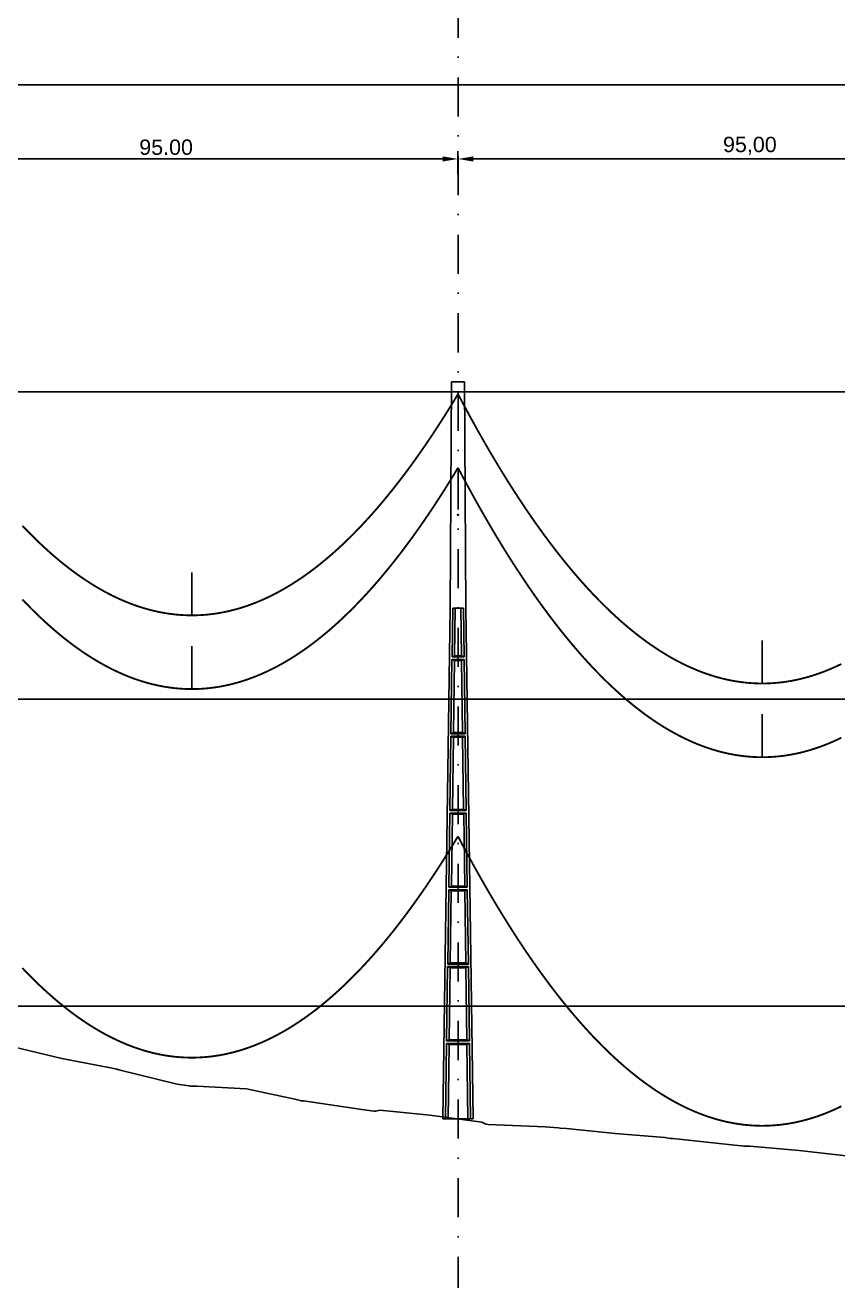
# Model space of a CAD drawing. Header units: metres. Extents: x -121 to 9872, y 3505 to 10721.
# Drawn here: x 9192.3 to 9324.6, y 8755.3 to 8959.7 of the extents above; entities that cross this region are included whole.
import ezdxf

# ---------------------------------------------------------------- set-up
doc = ezdxf.new("R2010")
doc.units = ezdxf.units.M
doc.header["$PDMODE"] = 2
doc.linetypes.add('DASHDOT', pattern=[25.4, 12.7, -6.35, 0, -6.35])
for name, color, linetype in [('CON-EOL- CA MAGNOLIA', 210, 'Continuous'), ('CON-EOL- PROJEÇÃO', 22, 'Continuous'), ('cotas', 7, 'Continuous'), ('Grade', 9, 'Continuous'), ('Ind.Rot', 8, 'DASHDOT'), ('Modelo_CotaTerreno_Perfil', 7, 'Continuous'), ('POSTE DT', 7, 'Continuous')]:
    doc.layers.add(name, color=color, linetype=linetype)
doc.styles.get("Standard").update_dxf_attribs({"font": 'arial.ttf'})
doc.dimstyles.new('ISO-25', dxfattribs={"dimtxt": 2.5, "dimasz": 2.5, "dimexe": 1.25, "dimexo": 0.625, "dimtad": 1, "dimzin": 1, "dimtxsty": 'Standard', "dimcen": 2.5, "dimaunit": 1, "dimadec": 3, "dimazin": 3, "dimtfac": 1, "dimtmove": 0, "dimatfit": 3, "dimfxlon": 1, "dimarcsym": 0})

# ---------------------------------------------------------------- blocks, each defined once
blk = doc.blocks.new('*U1')
at = {"layer": 'POSTE DT', "extrusion": (0, 1, 0)}
for p, q in [((-3.31, 378.23), (-4.05, 262)), ((-3.31, 378.23), (3.31, 378.23)), ((3.31, 378.23), (4.06, 262)), ((-4.05, 262), (-7.72, 0)), ((-4.05, 262), (-4.05, 262)), ((-2.73, 262), (-3.08, 237.05)), ((-2.73, 262), (2.75, 262)), ((-1.42, 262), (-1.77, 237.57)), ((1.43, 262), (1.77, 237.57)), ((2.75, 262), (3.1, 237.05)), ((4.06, 262), (7.72, 0)), ((-3.1, 235.74), (-3.63, 197.65)), ((3.11, 235.73), (-3.1, 235.74)), ((3.1, 237.05), (-3.08, 237.05)), ((-1.8, 235.21), (-2.32, 198.19)), ((1.8, 235.21), (2.32, 198.19)), ((3.11, 235.73), (3.65, 197.65)), ((-3.65, 196.34), (-4.19, 158.25)), ((-2.35, 195.8), (-2.87, 158.8)), ((2.35, 195.8), (2.87, 158.8)), ((3.66, 196.34), (4.2, 158.25)), ((-4.21, 156.94), (-4.74, 118.85)), ((-2.9, 156.39), (-3.42, 119.41)), ((2.91, 156.39), (3.42, 119.41)), ((4.21, 156.94), (4.75, 118.85)), ((-4.76, 117.54), (-5.29, 79.45)), ((4.77, 117.54), (-4.76, 117.54)), ((4.75, 118.85), (-4.74, 118.85)), ((-3.46, 116.98), (-3.97, 80.02)), ((3.46, 116.98), (3.98, 80.02)), ((4.77, 117.54), (5.3, 79.45)), ((-5.31, 78.14), (-5.85, 40.06)), ((5.32, 78.14), (-5.31, 78.14)), ((5.3, 79.45), (-5.29, 79.45)), ((-4.01, 77.57), (-4.53, 40.63)), ((4.01, 77.57), (4.53, 40.63)), ((5.32, 78.14), (5.85, 40.06)), ((-5.86, 38.74), (-6.41, 0)), ((5.87, 38.74), (-5.86, 38.74)), ((5.85, 40.06), (-5.85, 40.06)), ((5.87, 38.74), (6.41, 0)), ((-4.56, 38.17), (-5.1, 0)), ((4.56, 38.17), (5.1, 0)), ((-6.41, 0), (-7.72, 0)), ((-5.1, 0), (-6.41, 0)), ((5.1, 0), (-5.1, 0)), ((6.41, 0), (5.1, 0)), ((7.72, 0), (6.41, 0))]:
    blk.add_line(p, q, dxfattribs=at)
at = {"layer": 'POSTE DT', "ltscale": 3}
for points in [[(-3.65, 196.34), (3.66, 196.34)], [(-3.63, 197.65), (3.65, 197.65)], [(-4.21, 156.94), (4.21, 156.94)], [(4.2, 158.25), (-4.19, 158.25)]]:
    blk.add_lwpolyline(points, dxfattribs=at)
at = {"layer": 'POSTE DT'}
for points, knots in [([(0.25, 309.94), (0.25, 309.93), (0.25, 309.93), (0.25, 309.92), (0.25, 309.91), (0.25, 309.9), (0.25, 309.89), (0.24, 309.85), (0.22, 309.82), (0.19, 309.77), (0.16, 309.74), (0.11, 309.71), (0.08, 309.7), (0.01, 309.68), (-0.02, 309.68), (-0.08, 309.7), (-0.11, 309.71), (-0.16, 309.74), (-0.18, 309.76), (-0.21, 309.8), (-0.22, 309.82), (-0.24, 309.85), (-0.24, 309.87), (-0.25, 309.89), (-0.25, 309.9), (-0.25, 309.92), (-0.25, 309.92), (-0.25, 309.93), (-0.25, 309.94), (-0.25, 309.95), (-0.25, 309.95), (-0.25, 309.96), (-0.25, 309.97), (-0.24, 310), (-0.23, 310.02), (-0.21, 310.07), (-0.2, 310.09), (-0.15, 310.14), (-0.13, 310.15), (-0.07, 310.18), (-0.03, 310.19), (0.03, 310.19), (0.06, 310.18), (0.12, 310.16), (0.14, 310.14), (0.18, 310.11), (0.2, 310.09), (0.21, 310.06), (0.22, 310.05), (0.23, 310.04), (0.24, 310.01), (0.24, 309.99), (0.25, 309.97), (0.25, 309.96), (0.25, 309.95), (0.25, 309.94), (0.25, 309.94), (0.25, 309.94), (0.25, 309.94)], [-54.728303, -54.728303, -54.728303, -54.728303, -54.309038, -54.309038, -53.647169, -53.647169, -52.532885, -52.532885, -48.86224, -48.86224, -45.282765, -45.282765, -41.52867, -41.52867, -37.867486, -37.867486, -34.454589, -34.454589, -31.301423, -31.301423, -28.48103, -28.48103, -26.961755, -26.961755, -25.7544, -25.7544, -25.136228, -25.136228, -24.64409, -24.64409, -24.094201, -24.094201, -23.191199, -23.191199, -20.494482, -20.494482, -17.342863, -17.342863, -13.645538, -13.645538, -9.835989, -9.835989, -6.296781, -6.296781, -3.005029, -3.005029, 0, 0, 0, 1.527594, 1.527594, 3.697216, 3.697216, 4.489727, 4.489727, 5.01438, 5.01438, 5.095313, 5.095313, 5.095313, 5.095313]), ([(-3.1, 235.74), (-2.88, 235.65), (-2.67, 235.56), (-2.23, 235.39), (-2.02, 235.3), (-1.8, 235.21)], [0.055576, 0.055576, 0.055576, 0.055576, 56.767409, 56.767409, 113.50757, 113.50757, 113.50757, 113.50757]), ([(-1.77, 237.57), (-1.99, 237.49), (-2.21, 237.4), (-2.64, 237.22), (-2.86, 237.14), (-3.08, 237.05)], [0, 0, 0, 0, 56.660495, 56.660495, 113.412826, 113.412826, 113.412826, 113.412826]), ([(-1.8, 235.21), (-1.2, 235.21), (-0.6, 235.21), (0.6, 235.21), (1.2, 235.21), (1.8, 235.21)], [0, 0, 0, 0, 68.567797, 68.567797, 137.136247, 137.136247, 137.136247, 137.136247]), ([(1.77, 237.57), (1.18, 237.57), (0.59, 237.57), (-0.59, 237.57), (-1.18, 237.57), (-1.77, 237.57)], [0, 0, 0, 0, 67.306894, 67.306894, 134.614447, 134.614447, 134.614447, 134.614447]), ([(3.1, 237.05), (2.87, 237.14), (2.65, 237.23), (2.21, 237.4), (1.99, 237.49), (1.77, 237.57)], [0, 0, 0, 0, 56.738948, 56.738948, 113.38731, 113.38731, 113.38731, 113.38731]), ([(1.8, 235.21), (2.02, 235.3), (2.24, 235.38), (2.68, 235.56), (2.89, 235.65), (3.11, 235.73)], [0, 0, 0, 0, 56.845349, 56.845349, 113.599799, 113.599799, 113.599799, 113.599799]), ([(-3.65, 196.34), (-3.43, 196.25), (-3.22, 196.16), (-2.78, 195.98), (-2.57, 195.89), (-2.35, 195.8)], [0.054307, 0.054307, 0.054307, 0.054307, 63.527131, 63.527131, 127.063246, 127.063246, 127.063246, 127.063246]), ([(-2.32, 198.19), (-2.54, 198.1), (-2.76, 198.01), (-3.2, 197.83), (-3.41, 197.74), (-3.63, 197.65)], [0, 0, 0, 0, 63.412073, 63.412073, 126.777421, 126.777421, 126.777421, 126.777421]), ([(-2.35, 195.8), (-1.57, 195.8), (-0.78, 195.8), (0.79, 195.8), (1.57, 195.8), (2.35, 195.8)], [0, 0, 0, 0, 89.585713, 89.585713, 179.17191, 179.17191, 179.17191, 179.17191]), ([(2.32, 198.19), (1.55, 198.19), (0.77, 198.19), (-0.77, 198.19), (-1.55, 198.19), (-2.32, 198.19)], [0, 0, 0, 0, 88.31008, 88.31008, 176.620652, 176.620652, 176.620652, 176.620652]), ([(3.65, 197.65), (3.43, 197.74), (3.2, 197.83), (2.76, 198.01), (2.54, 198.1), (2.32, 198.19)], [0, 0, 0, 0, 63.488119, 63.488119, 126.880939, 126.880939, 126.880939, 126.880939]), ([(2.35, 195.8), (2.57, 195.89), (2.79, 195.98), (3.23, 196.16), (3.45, 196.25), (3.66, 196.34)], [0, 0, 0, 0, 63.60246, 63.60246, 127.109696, 127.109696, 127.109696, 127.109696]), ([(-4.21, 156.94), (-3.99, 156.85), (-3.77, 156.75), (-3.34, 156.57), (-3.12, 156.48), (-2.9, 156.39)], [0.053423, 0.053423, 0.053423, 0.053423, 70.429742, 70.429742, 140.90167, 140.90167, 140.90167, 140.90167]), ([(-2.87, 158.8), (-3.09, 158.71), (-3.31, 158.62), (-3.75, 158.43), (-3.97, 158.34), (-4.19, 158.25)], [0, 0, 0, 0, 70.301707, 70.301707, 140.590947, 140.590947, 140.590947, 140.590947]), ([(-2.9, 156.39), (-1.94, 156.39), (-0.97, 156.39), (0.97, 156.39), (1.94, 156.39), (2.91, 156.39)], [0, 0, 0, 0, 110.60219, 110.60219, 221.20473, 221.20473, 221.20473, 221.20473]), ([(2.87, 158.8), (1.92, 158.8), (0.96, 158.8), (-0.96, 158.8), (-1.91, 158.8), (-2.87, 158.8)], [0, 0, 0, 0, 109.314454, 109.314454, 218.629264, 218.629264, 218.629264, 218.629264]), ([(4.2, 158.25), (3.98, 158.34), (3.76, 158.44), (3.31, 158.62), (3.09, 158.71), (2.87, 158.8)], [0, 0, 0, 0, 70.379198, 70.379198, 140.659718, 140.659718, 140.659718, 140.659718]), ([(2.91, 156.39), (3.12, 156.48), (3.34, 156.57), (3.78, 156.75), (4, 156.85), (4.21, 156.94)], [0, 0, 0, 0, 70.506649, 70.506649, 140.914701, 140.914701, 140.914701, 140.914701]), ([(-4.76, 117.54), (-4.54, 117.45), (-4.32, 117.35), (-3.89, 117.17), (-3.67, 117.07), (-3.46, 116.98)], [0.052784, 0.052784, 0.052784, 0.052784, 77.438432, 77.438432, 154.950301, 154.950301, 154.950301, 154.950301]), ([(-3.42, 119.41), (-3.64, 119.32), (-3.86, 119.23), (-4.3, 119.04), (-4.52, 118.95), (-4.74, 118.85)], [0, 0, 0, 0, 77.299547, 77.299547, 154.618634, 154.618634, 154.618634, 154.618634]), ([(-3.46, 116.98), (-2.3, 116.98), (-1.15, 116.98), (1.15, 116.98), (2.31, 116.98), (3.46, 116.98)], [0, 0, 0, 0, 131.617604, 131.617604, 263.235447, 263.235447, 263.235447, 263.235447]), ([(3.42, 119.41), (2.28, 119.41), (1.14, 119.41), (-1.14, 119.41), (-2.28, 119.41), (-3.42, 119.41)], [0, 0, 0, 0, 130.319901, 130.319901, 260.640046, 260.640046, 260.640046, 260.640046]), ([(4.75, 118.85), (4.53, 118.95), (4.31, 119.04), (3.87, 119.23), (3.64, 119.32), (3.42, 119.41)], [0, 0, 0, 0, 77.381597, 77.381597, 154.66183, 154.66183, 154.66183, 154.66183]), ([(3.46, 116.98), (3.68, 117.07), (3.89, 117.17), (4.33, 117.35), (4.55, 117.45), (4.77, 117.54)], [0, 0, 0, 0, 77.520013, 77.520013, 154.938747, 154.938747, 154.938747, 154.938747]), ([(-5.31, 78.14), (-5.09, 78.05), (-4.88, 77.95), (-4.44, 77.76), (-4.23, 77.67), (-4.01, 77.57)], [0.052308, 0.052308, 0.052308, 0.052308, 84.527725, 84.527725, 169.158824, 169.158824, 169.158824, 169.158824]), ([(-3.97, 80.02), (-4.19, 79.93), (-4.41, 79.83), (-4.85, 79.64), (-5.07, 79.55), (-5.29, 79.45)], [0, 0, 0, 0, 84.379671, 84.379671, 168.809376, 168.809376, 168.809376, 168.809376]), ([(-4.01, 77.57), (-2.67, 77.57), (-1.34, 77.57), (1.34, 77.57), (2.67, 77.57), (4.01, 77.57)], [0, 0, 0, 0, 152.632212, 152.632212, 305.264569, 305.264569, 305.264569, 305.264569]), ([(3.98, 80.02), (2.65, 80.02), (1.33, 80.02), (-1.32, 80.02), (-2.65, 80.02), (-3.97, 80.02)], [0, 0, 0, 0, 151.326157, 151.326157, 302.652465, 302.652465, 302.652465, 302.652465]), ([(5.3, 79.45), (5.08, 79.55), (4.86, 79.64), (4.42, 79.83), (4.2, 79.93), (3.98, 80.02)], [0, 0, 0, 0, 84.46863, 84.46863, 168.833721, 168.833721, 168.833721, 168.833721]), ([(4.01, 77.57), (4.23, 77.67), (4.45, 77.76), (4.88, 77.95), (5.1, 78.05), (5.32, 78.14)], [0, 0, 0, 0, 84.616316, 84.616316, 169.129178, 169.129178, 169.129178, 169.129178]), ([(-5.86, 38.74), (-5.65, 38.65), (-5.43, 38.55), (-5, 38.36), (-4.78, 38.26), (-4.56, 38.17)], [0.026524, 0.026524, 0.026524, 0.026524, 91.679563, 91.679563, 183.466041, 183.466041, 183.466041, 183.466041]), ([(-4.53, 40.63), (-4.75, 40.53), (-4.97, 40.44), (-5.41, 40.25), (-5.63, 40.15), (-5.85, 40.06)], [0, 0, 0, 0, 91.523648, 91.523648, 183.126775, 183.126775, 183.126775, 183.126775]), ([(4.53, 40.63), (3.02, 40.63), (1.51, 40.63), (-1.51, 40.63), (-3.02, 40.63), (-4.53, 40.63)], [0, 0, 0, 0, 172.33304, 172.33304, 344.666151, 344.666151, 344.666151, 344.666151]), ([(5.85, 40.06), (5.63, 40.15), (5.41, 40.25), (4.97, 40.44), (4.75, 40.53), (4.53, 40.63)], [0, 0, 0, 0, 91.621326, 91.621326, 183.137324, 183.137324, 183.137324, 183.137324]), ([(4.56, 38.17), (4.78, 38.26), (5, 38.36), (5.43, 38.55), (5.65, 38.65), (5.87, 38.74)], [0, 0, 0, 0, 91.776928, 91.776928, 183.448614, 183.448614, 183.448614, 183.448614]), ([(-4.56, 38.17), (-3.04, 38.17), (-1.52, 38.17), (1.52, 38.17), (3.04, 38.17), (4.56, 38.17)], [0, 0, 0, 0, 173.646192, 173.646192, 347.292451, 347.292451, 347.292451, 347.292451])]:
    blk.add_open_spline(points, degree=3, knots=knots, dxfattribs=at)
blk = doc.blocks.new('*D157')
at = {"layer": 'cotas', "color": 0, "lineweight": -2, "transparency": 16777216}
for p, q in [((9167.77, 8936.93), (9167.77, 8939.18)), ((9170.27, 8937.93), (9260.27, 8937.93)), ((9262.77, 8936.93), (9262.77, 8939.18))]:
    blk.add_line(p, q, dxfattribs=at)
at = {"layer": 'cotas', "color": 0, "transparency": 16777216}
for points in [[(9170.27, 8938.35), (9170.27, 8937.51), (9167.77, 8937.93)], [(9260.27, 8938.35), (9260.27, 8937.51), (9262.77, 8937.93)]]:
    blk.add_solid(points, dxfattribs=at)
at = {"layer": 'Defpoints', "color": 0, "transparency": 16777216}
for p in [(9262.77, 8937.93), (9167.77, 8917), (9262.77, 8901.66)]:
    blk.add_point(p, dxfattribs=at)
at = {"layer": 'cotas', "color": 0, "transparency": 16777216, "insert": (9215.27, 8939.83), "char_height": 2.5, "attachment_point": 5}
blk.add_mtext('95.00', dxfattribs=at)
blk = doc.blocks.new('*D158')
at = {"layer": 'cotas', "color": 0, "lineweight": -2, "transparency": 16777216}
for p, q in [((9262.77, 8935.43), (9262.77, 8939.18)), ((9265.27, 8937.93), (9355.27, 8937.93)), ((9357.77, 8935.43), (9357.77, 8939.18))]:
    blk.add_line(p, q, dxfattribs=at)
at = {"layer": 'cotas', "color": 0, "transparency": 16777216}
for points in [[(9265.27, 8938.35), (9265.27, 8937.51), (9262.77, 8937.93)], [(9355.27, 8938.35), (9355.27, 8937.51), (9357.77, 8937.93)]]:
    blk.add_solid(points, dxfattribs=at)
at = {"layer": 'Defpoints', "color": 0, "transparency": 16777216}
for p in [(9357.77, 8937.93), (9262.77, 8901.66), (9357.77, 8894.29)]:
    blk.add_point(p, dxfattribs=at)
at = {"layer": 'cotas', "color": 0, "transparency": 16777216, "insert": (9310.27, 8940.06), "char_height": 2.5, "attachment_point": 5}
blk.add_mtext('95,00', dxfattribs=at)

msp = doc.modelspace()

# ---------------------------------------------------------------- linework, layer by layer
at = {"layer": 'CON-EOL- CA MAGNOLIA'}
for p, q in [((9219.465, 8863.636), (9219.465, 8870.636)), ((9219.465, 8851.636), (9219.465, 8858.636)), ((9219.465, 8851.636), (9219.465, 8858.636)), ((9312.288, 8852.544), (9312.288, 8859.544)), ((9312.288, 8840.544), (9312.288, 8847.544)), ((9312.288, 8840.544), (9312.288, 8847.544))]:
    msp.add_line(p, q, dxfattribs=at)
at = {"layer": 'CON-EOL- CA MAGNOLIA', "const_width": 0.3}
for points in [[(9191.879, 8878.231), (9192.352, 8877.734), (9192.825, 8877.247), (9193.297, 8876.768), (9193.77, 8876.297), (9194.243, 8875.835), (9194.715, 8875.382), (9195.188, 8874.937), (9195.661, 8874.501), (9196.133, 8874.074), (9196.606, 8873.655), (9197.078, 8873.245), (9197.551, 8872.843), (9198.024, 8872.45), (9198.496, 8872.065), (9198.969, 8871.69), (9199.442, 8871.322), (9199.914, 8870.963), (9200.387, 8870.613), (9200.86, 8870.272), (9201.332, 8869.939), (9201.805, 8869.614), (9202.277, 8869.299), (9202.75, 8868.991), (9203.223, 8868.692), (9203.695, 8868.402), (9204.168, 8868.121), (9204.641, 8867.848), (9205.113, 8867.584), (9205.586, 8867.328), (9206.059, 8867.081), (9206.531, 8866.842), (9207.004, 8866.612), (9207.476, 8866.39), (9207.949, 8866.177), (9208.422, 8865.973), (9208.894, 8865.777), (9209.367, 8865.59), (9209.84, 8865.411), (9210.312, 8865.241), (9210.785, 8865.08), (9211.258, 8864.927), (9211.73, 8864.782), (9212.203, 8864.647), (9212.675, 8864.519), (9213.148, 8864.4), (9213.621, 8864.29), (9214.093, 8864.189), (9214.566, 8864.096), (9215.039, 8864.011), (9215.511, 8863.935), (9215.984, 8863.868), (9216.457, 8863.809), (9216.929, 8863.759), (9217.402, 8863.717), (9217.875, 8863.684), (9218.347, 8863.66), (9218.82, 8863.644), (9219.292, 8863.636), (9219.765, 8863.638), (9220.238, 8863.647), (9220.71, 8863.665), (9221.183, 8863.692), (9221.656, 8863.728), (9222.128, 8863.772), (9222.601, 8863.824), (9223.074, 8863.885), (9223.546, 8863.955), (9224.019, 8864.033), (9224.491, 8864.12), (9224.964, 8864.215), (9225.437, 8864.319), (9225.909, 8864.432), (9226.382, 8864.553), (9226.855, 8864.682), (9227.327, 8864.82), (9227.8, 8864.967), (9228.273, 8865.122), (9228.745, 8865.286), (9229.218, 8865.459), (9229.69, 8865.639), (9230.163, 8865.829), (9230.636, 8866.027), (9231.108, 8866.234), (9231.581, 8866.449), (9232.054, 8866.673), (9232.526, 8866.905), (9232.999, 8867.146), (9233.472, 8867.396), (9233.944, 8867.654), (9234.417, 8867.921), (9234.889, 8868.196), (9235.362, 8868.48), (9235.835, 8868.772), (9236.307, 8869.073), (9236.78, 8869.382), (9237.253, 8869.701), (9237.725, 8870.027), (9238.198, 8870.363), (9238.671, 8870.707), (9239.143, 8871.059), (9239.616, 8871.42), (9240.088, 8871.79), (9240.561, 8872.168), (9241.034, 8872.555), (9241.506, 8872.95), (9241.979, 8873.354), (9242.452, 8873.767), (9242.924, 8874.188), (9243.397, 8874.618), (9243.87, 8875.056), (9244.342, 8875.503), (9244.815, 8875.959), (9245.287, 8876.423), (9245.76, 8876.896), (9246.233, 8877.377), (9246.705, 8877.867), (9247.178, 8878.365), (9247.651, 8878.873), (9248.123, 8879.388), (9248.596, 8879.913), (9249.069, 8880.446), (9249.541, 8880.988), (9250.014, 8881.538), (9250.486, 8882.097), (9250.959, 8882.664), (9251.432, 8883.24), (9251.904, 8883.825), (9252.377, 8884.419), (9252.85, 8885.021), (9253.322, 8885.631), (9253.795, 8886.251), (9254.268, 8886.878), (9254.74, 8887.515), (9255.213, 8888.16), (9255.685, 8888.814), (9256.158, 8889.477), (9256.631, 8890.148), (9257.103, 8890.827), (9257.576, 8891.516), (9258.049, 8892.213), (9258.521, 8892.919), (9258.994, 8893.633), (9259.467, 8894.356), (9259.939, 8895.088), (9260.412, 8895.828), (9260.884, 8896.577), (9261.357, 8897.335), (9261.83, 8898.101), (9262.302, 8898.876), (9262.775, 8899.66)], [(9262.775, 8899.66), (9263.248, 8898.762), (9263.72, 8897.873), (9264.193, 8896.993), (9264.666, 8896.121), (9265.138, 8895.258), (9265.611, 8894.404), (9266.083, 8893.558), (9266.556, 8892.721), (9267.029, 8891.893), (9267.501, 8891.073), (9267.974, 8890.262), (9268.447, 8889.46), (9268.919, 8888.667), (9269.392, 8887.882), (9269.865, 8887.106), (9270.337, 8886.338), (9270.81, 8885.579), (9271.282, 8884.829), (9271.755, 8884.088), (9272.228, 8883.355), (9272.7, 8882.631), (9273.173, 8881.916), (9273.646, 8881.209), (9274.118, 8880.511), (9274.591, 8879.821), (9275.064, 8879.14), (9275.536, 8878.468), (9276.009, 8877.805), (9276.481, 8877.15), (9276.954, 8876.503), (9277.427, 8875.866), (9277.899, 8875.237), (9278.372, 8874.616), (9278.845, 8874.005), (9279.317, 8873.401), (9279.79, 8872.807), (9280.263, 8872.221), (9280.735, 8871.644), (9281.208, 8871.075), (9281.68, 8870.515), (9282.153, 8869.964), (9282.626, 8869.421), (9283.098, 8868.887), (9283.571, 8868.362), (9284.044, 8867.845), (9284.516, 8867.337), (9284.989, 8866.837), (9285.462, 8866.346), (9285.934, 8865.863), (9286.407, 8865.389), (9286.879, 8864.924), (9287.352, 8864.468), (9287.825, 8864.02), (9288.297, 8863.58), (9288.77, 8863.149), (9289.243, 8862.727), (9289.715, 8862.313), (9290.188, 8861.908), (9290.661, 8861.512), (9291.133, 8861.124), (9291.606, 8860.745), (9292.078, 8860.374), (9292.551, 8860.012), (9293.024, 8859.658), (9293.496, 8859.313), (9293.969, 8858.977), (9294.442, 8858.649), (9294.914, 8858.33), (9295.387, 8858.019), (9295.86, 8857.717), (9296.332, 8857.424), (9296.805, 8857.139), (9297.277, 8856.863), (9297.75, 8856.595), (9298.223, 8856.336), (9298.695, 8856.085), (9299.168, 8855.843), (9299.641, 8855.61), (9300.113, 8855.385), (9300.586, 8855.168), (9301.059, 8854.961), (9301.531, 8854.761), (9302.004, 8854.571), (9302.476, 8854.389), (9302.949, 8854.215), (9303.422, 8854.05), (9303.894, 8853.894), (9304.367, 8853.746), (9304.84, 8853.607), (9305.312, 8853.476), (9305.785, 8853.354), (9306.258, 8853.241), (9306.73, 8853.136), (9307.203, 8853.04), (9307.675, 8852.952), (9308.148, 8852.872), (9308.621, 8852.802), (9309.093, 8852.739), (9309.566, 8852.686), (9310.039, 8852.641), (9310.511, 8852.604), (9310.984, 8852.576), (9311.457, 8852.557), (9311.929, 8852.546), (9312.402, 8852.544), (9312.875, 8852.55), (9313.347, 8852.565), (9313.82, 8852.589), (9314.292, 8852.621), (9314.765, 8852.662), (9315.238, 8852.711), (9315.71, 8852.768), (9316.183, 8852.835), (9316.656, 8852.909), (9317.128, 8852.993), (9317.601, 8853.085), (9318.074, 8853.185), (9318.546, 8853.294), (9319.019, 8853.412), (9319.491, 8853.538), (9319.964, 8853.673), (9320.437, 8853.816), (9320.909, 8853.968), (9321.382, 8854.129), (9321.855, 8854.298), (9322.327, 8854.475), (9322.8, 8854.661), (9323.273, 8854.856), (9323.745, 8855.06), (9324.218, 8855.271), (9324.69, 8855.492), (9325.163, 8855.721)], [(9191.879, 8866.231), (9192.352, 8865.734), (9192.825, 8865.247), (9193.297, 8864.768), (9193.77, 8864.297), (9194.243, 8863.835), (9194.715, 8863.382), (9195.188, 8862.937), (9195.661, 8862.501), (9196.133, 8862.074), (9196.606, 8861.655), (9197.078, 8861.245), (9197.551, 8860.843), (9198.024, 8860.45), (9198.496, 8860.065), (9198.969, 8859.689), (9199.442, 8859.322), (9199.914, 8858.963), (9200.387, 8858.613), (9200.86, 8858.272), (9201.332, 8857.939), (9201.805, 8857.614), (9202.277, 8857.298), (9202.75, 8856.991), (9203.223, 8856.693), (9203.695, 8856.402), (9204.168, 8856.121), (9204.641, 8855.848), (9205.113, 8855.584), (9205.586, 8855.328), (9206.059, 8855.081), (9206.531, 8854.842), (9207.004, 8854.612), (9207.476, 8854.39), (9207.949, 8854.177), (9208.422, 8853.973), (9208.894, 8853.777), (9209.367, 8853.59), (9209.84, 8853.411), (9210.312, 8853.241), (9210.785, 8853.08), (9211.258, 8852.927), (9211.73, 8852.782), (9212.203, 8852.646), (9212.675, 8852.519), (9213.148, 8852.401), (9213.621, 8852.29), (9214.093, 8852.189), (9214.566, 8852.096), (9215.039, 8852.011), (9215.511, 8851.935), (9215.984, 8851.868), (9216.457, 8851.809), (9216.929, 8851.759), (9217.402, 8851.717), (9217.875, 8851.684), (9218.347, 8851.66), (9218.82, 8851.644), (9219.292, 8851.636), (9219.765, 8851.638), (9220.238, 8851.647), (9220.71, 8851.666), (9221.183, 8851.692), (9221.656, 8851.728), (9222.128, 8851.772), (9222.601, 8851.824), (9223.074, 8851.885), (9223.546, 8851.955), (9224.019, 8852.033), (9224.491, 8852.12), (9224.964, 8852.215), (9225.437, 8852.319), (9225.909, 8852.432), (9226.382, 8852.553), (9226.855, 8852.682), (9227.327, 8852.82), (9227.8, 8852.967), (9228.273, 8853.122), (9228.745, 8853.286), (9229.218, 8853.459), (9229.69, 8853.64), (9230.163, 8853.829), (9230.636, 8854.027), (9231.108, 8854.234), (9231.581, 8854.449), (9232.054, 8854.673), (9232.526, 8854.905), (9232.999, 8855.146), (9233.472, 8855.396), (9233.944, 8855.654), (9234.417, 8855.921), (9234.889, 8856.196), (9235.362, 8856.48), (9235.835, 8856.772), (9236.307, 8857.073), (9236.78, 8857.383), (9237.253, 8857.701), (9237.725, 8858.027), (9238.198, 8858.363), (9238.671, 8858.707), (9239.143, 8859.059), (9239.616, 8859.42), (9240.088, 8859.79), (9240.561, 8860.168), (9241.034, 8860.555), (9241.506, 8860.95), (9241.979, 8861.354), (9242.452, 8861.767), (9242.924, 8862.188), (9243.397, 8862.618), (9243.87, 8863.056), (9244.342, 8863.503), (9244.815, 8863.959), (9245.287, 8864.423), (9245.76, 8864.896), (9246.233, 8865.377), (9246.705, 8865.867), (9247.178, 8866.366), (9247.651, 8866.873), (9248.123, 8867.389), (9248.596, 8867.913), (9249.069, 8868.446), (9249.541, 8868.988), (9250.014, 8869.538), (9250.486, 8870.097), (9250.959, 8870.664), (9251.432, 8871.24), (9251.904, 8871.825), (9252.377, 8872.419), (9252.85, 8873.021), (9253.322, 8873.631), (9253.795, 8874.251), (9254.268, 8874.878), (9254.74, 8875.515), (9255.213, 8876.16), (9255.685, 8876.814), (9256.158, 8877.477), (9256.631, 8878.148), (9257.103, 8878.827), (9257.576, 8879.516), (9258.049, 8880.213), (9258.521, 8880.919), (9258.994, 8881.633), (9259.467, 8882.356), (9259.939, 8883.088), (9260.412, 8883.828), (9260.884, 8884.577), (9261.357, 8885.335), (9261.83, 8886.101), (9262.302, 8886.876), (9262.775, 8887.66)], [(9191.879, 8866.231), (9192.352, 8865.734), (9192.825, 8865.247), (9193.297, 8864.768), (9193.77, 8864.297), (9194.243, 8863.835), (9194.715, 8863.382), (9195.188, 8862.937), (9195.661, 8862.501), (9196.133, 8862.074), (9196.606, 8861.655), (9197.078, 8861.245), (9197.551, 8860.843), (9198.024, 8860.45), (9198.496, 8860.065), (9198.969, 8859.689), (9199.442, 8859.322), (9199.914, 8858.963), (9200.387, 8858.613), (9200.86, 8858.272), (9201.332, 8857.939), (9201.805, 8857.614), (9202.277, 8857.299), (9202.75, 8856.991), (9203.223, 8856.692), (9203.695, 8856.402), (9204.168, 8856.121), (9204.641, 8855.848), (9205.113, 8855.584), (9205.586, 8855.328), (9206.059, 8855.081), (9206.531, 8854.842), (9207.004, 8854.612), (9207.476, 8854.39), (9207.949, 8854.177), (9208.422, 8853.973), (9208.894, 8853.777), (9209.367, 8853.59), (9209.84, 8853.411), (9210.312, 8853.241), (9210.785, 8853.08), (9211.258, 8852.927), (9211.73, 8852.782), (9212.203, 8852.646), (9212.675, 8852.519), (9213.148, 8852.4), (9213.621, 8852.29), (9214.093, 8852.189), (9214.566, 8852.096), (9215.039, 8852.011), (9215.511, 8851.935), (9215.984, 8851.868), (9216.457, 8851.809), (9216.929, 8851.759), (9217.402, 8851.717), (9217.875, 8851.684), (9218.347, 8851.66), (9218.82, 8851.644), (9219.292, 8851.636), (9219.765, 8851.638), (9220.238, 8851.647), (9220.71, 8851.666), (9221.183, 8851.692), (9221.656, 8851.728), (9222.128, 8851.772), (9222.601, 8851.824), (9223.074, 8851.885), (9223.546, 8851.955), (9224.019, 8852.033), (9224.491, 8852.12), (9224.964, 8852.215), (9225.437, 8852.319), (9225.909, 8852.432), (9226.382, 8852.553), (9226.855, 8852.682), (9227.327, 8852.82), (9227.8, 8852.967), (9228.273, 8853.122), (9228.745, 8853.286), (9229.218, 8853.459), (9229.69, 8853.639), (9230.163, 8853.829), (9230.636, 8854.027), (9231.108, 8854.234), (9231.581, 8854.449), (9232.054, 8854.673), (9232.526, 8854.905), (9232.999, 8855.146), (9233.472, 8855.396), (9233.944, 8855.654), (9234.417, 8855.921), (9234.889, 8856.196), (9235.362, 8856.48), (9235.835, 8856.772), (9236.307, 8857.073), (9236.78, 8857.382), (9237.253, 8857.701), (9237.725, 8858.027), (9238.198, 8858.363), (9238.671, 8858.707), (9239.143, 8859.059), (9239.616, 8859.42), (9240.088, 8859.79), (9240.561, 8860.168), (9241.034, 8860.555), (9241.506, 8860.95), (9241.979, 8861.354), (9242.452, 8861.767), (9242.924, 8862.188), (9243.397, 8862.618), (9243.87, 8863.056), (9244.342, 8863.503), (9244.815, 8863.959), (9245.287, 8864.423), (9245.76, 8864.896), (9246.233, 8865.377), (9246.705, 8865.867), (9247.178, 8866.365), (9247.651, 8866.873), (9248.123, 8867.388), (9248.596, 8867.913), (9249.069, 8868.446), (9249.541, 8868.988), (9250.014, 8869.538), (9250.486, 8870.097), (9250.959, 8870.664), (9251.432, 8871.24), (9251.904, 8871.825), (9252.377, 8872.419), (9252.85, 8873.021), (9253.322, 8873.631), (9253.795, 8874.251), (9254.268, 8874.879), (9254.74, 8875.515), (9255.213, 8876.16), (9255.685, 8876.814), (9256.158, 8877.477), (9256.631, 8878.148), (9257.103, 8878.827), (9257.576, 8879.516), (9258.049, 8880.213), (9258.521, 8880.919), (9258.994, 8881.633), (9259.467, 8882.356), (9259.939, 8883.088), (9260.412, 8883.828), (9260.884, 8884.577), (9261.357, 8885.335), (9261.83, 8886.101), (9262.302, 8886.876), (9262.775, 8887.66)], [(9262.775, 8887.66), (9263.248, 8886.762), (9263.72, 8885.873), (9264.193, 8884.993), (9264.666, 8884.121), (9265.138, 8883.258), (9265.611, 8882.404), (9266.083, 8881.558), (9266.556, 8880.721), (9267.029, 8879.893), (9267.501, 8879.073), (9267.974, 8878.262), (9268.447, 8877.46), (9268.919, 8876.667), (9269.392, 8875.882), (9269.865, 8875.106), (9270.337, 8874.338), (9270.81, 8873.58), (9271.282, 8872.829), (9271.755, 8872.088), (9272.228, 8871.355), (9272.7, 8870.631), (9273.173, 8869.916), (9273.646, 8869.209), (9274.118, 8868.511), (9274.591, 8867.821), (9275.064, 8867.14), (9275.536, 8866.468), (9276.009, 8865.805), (9276.481, 8865.15), (9276.954, 8864.503), (9277.427, 8863.866), (9277.899, 8863.237), (9278.372, 8862.616), (9278.845, 8862.005), (9279.317, 8861.402), (9279.79, 8860.807), (9280.263, 8860.221), (9280.735, 8859.644), (9281.208, 8859.075), (9281.68, 8858.515), (9282.153, 8857.964), (9282.626, 8857.421), (9283.098, 8856.887), (9283.571, 8856.362), (9284.044, 8855.845), (9284.516, 8855.337), (9284.989, 8854.837), (9285.462, 8854.346), (9285.934, 8853.863), (9286.407, 8853.39), (9286.879, 8852.924), (9287.352, 8852.468), (9287.825, 8852.02), (9288.297, 8851.58), (9288.77, 8851.149), (9289.243, 8850.727), (9289.715, 8850.313), (9290.188, 8849.908), (9290.661, 8849.512), (9291.133, 8849.124), (9291.606, 8848.745), (9292.078, 8848.374), (9292.551, 8848.012), (9293.024, 8847.658), (9293.496, 8847.313), (9293.969, 8846.977), (9294.442, 8846.649), (9294.914, 8846.33), (9295.387, 8846.019), (9295.86, 8845.717), (9296.332, 8845.424), (9296.805, 8845.139), (9297.277, 8844.863), (9297.75, 8844.595), (9298.223, 8844.336), (9298.695, 8844.085), (9299.168, 8843.843), (9299.641, 8843.61), (9300.113, 8843.385), (9300.586, 8843.168), (9301.059, 8842.961), (9301.531, 8842.761), (9302.004, 8842.571), (9302.476, 8842.389), (9302.949, 8842.215), (9303.422, 8842.05), (9303.894, 8841.894), (9304.367, 8841.746), (9304.84, 8841.607), (9305.312, 8841.476), (9305.785, 8841.354), (9306.258, 8841.241), (9306.73, 8841.136), (9307.203, 8841.039), (9307.675, 8840.952), (9308.148, 8840.872), (9308.621, 8840.802), (9309.093, 8840.739), (9309.566, 8840.686), (9310.039, 8840.641), (9310.511, 8840.604), (9310.984, 8840.576), (9311.457, 8840.557), (9311.929, 8840.546), (9312.402, 8840.544), (9312.875, 8840.55), (9313.347, 8840.565), (9313.82, 8840.589), (9314.292, 8840.621), (9314.765, 8840.661), (9315.238, 8840.711), (9315.71, 8840.768), (9316.183, 8840.835), (9316.656, 8840.909), (9317.128, 8840.993), (9317.601, 8841.085), (9318.074, 8841.185), (9318.546, 8841.294), (9319.019, 8841.412), (9319.491, 8841.538), (9319.964, 8841.673), (9320.437, 8841.816), (9320.909, 8841.968), (9321.382, 8842.129), (9321.855, 8842.298), (9322.327, 8842.475), (9322.8, 8842.661), (9323.273, 8842.856), (9323.745, 8843.059), (9324.218, 8843.271), (9324.69, 8843.492), (9325.163, 8843.721)], [(9262.775, 8887.66), (9263.248, 8886.762), (9263.72, 8885.873), (9264.193, 8884.993), (9264.666, 8884.121), (9265.138, 8883.258), (9265.611, 8882.404), (9266.083, 8881.558), (9266.556, 8880.721), (9267.029, 8879.893), (9267.501, 8879.073), (9267.974, 8878.262), (9268.447, 8877.46), (9268.919, 8876.667), (9269.392, 8875.882), (9269.865, 8875.106), (9270.337, 8874.338), (9270.81, 8873.579), (9271.282, 8872.829), (9271.755, 8872.088), (9272.228, 8871.355), (9272.7, 8870.631), (9273.173, 8869.916), (9273.646, 8869.209), (9274.118, 8868.511), (9274.591, 8867.821), (9275.064, 8867.14), (9275.536, 8866.468), (9276.009, 8865.805), (9276.481, 8865.15), (9276.954, 8864.503), (9277.427, 8863.866), (9277.899, 8863.237), (9278.372, 8862.616), (9278.845, 8862.005), (9279.317, 8861.401), (9279.79, 8860.807), (9280.263, 8860.221), (9280.735, 8859.644), (9281.208, 8859.075), (9281.68, 8858.515), (9282.153, 8857.964), (9282.626, 8857.421), (9283.098, 8856.887), (9283.571, 8856.362), (9284.044, 8855.845), (9284.516, 8855.337), (9284.989, 8854.837), (9285.462, 8854.346), (9285.934, 8853.863), (9286.407, 8853.389), (9286.879, 8852.924), (9287.352, 8852.468), (9287.825, 8852.02), (9288.297, 8851.58), (9288.77, 8851.149), (9289.243, 8850.727), (9289.715, 8850.313), (9290.188, 8849.908), (9290.661, 8849.512), (9291.133, 8849.124), (9291.606, 8848.745), (9292.078, 8848.374), (9292.551, 8848.012), (9293.024, 8847.658), (9293.496, 8847.313), (9293.969, 8846.977), (9294.442, 8846.649), (9294.914, 8846.33), (9295.387, 8846.019), (9295.86, 8845.717), (9296.332, 8845.424), (9296.805, 8845.139), (9297.277, 8844.863), (9297.75, 8844.595), (9298.223, 8844.336), (9298.695, 8844.085), (9299.168, 8843.843), (9299.641, 8843.61), (9300.113, 8843.385), (9300.586, 8843.168), (9301.059, 8842.961), (9301.531, 8842.761), (9302.004, 8842.571), (9302.476, 8842.389), (9302.949, 8842.215), (9303.422, 8842.05), (9303.894, 8841.894), (9304.367, 8841.746), (9304.84, 8841.607), (9305.312, 8841.476), (9305.785, 8841.354), (9306.258, 8841.241), (9306.73, 8841.136), (9307.203, 8841.04), (9307.675, 8840.952), (9308.148, 8840.872), (9308.621, 8840.802), (9309.093, 8840.739), (9309.566, 8840.686), (9310.039, 8840.641), (9310.511, 8840.604), (9310.984, 8840.576), (9311.457, 8840.557), (9311.929, 8840.546), (9312.402, 8840.544), (9312.875, 8840.55), (9313.347, 8840.565), (9313.82, 8840.589), (9314.292, 8840.621), (9314.765, 8840.662), (9315.238, 8840.711), (9315.71, 8840.768), (9316.183, 8840.835), (9316.656, 8840.909), (9317.128, 8840.993), (9317.601, 8841.085), (9318.074, 8841.185), (9318.546, 8841.294), (9319.019, 8841.412), (9319.491, 8841.538), (9319.964, 8841.673), (9320.437, 8841.816), (9320.909, 8841.968), (9321.382, 8842.129), (9321.855, 8842.298), (9322.327, 8842.475), (9322.8, 8842.661), (9323.273, 8842.856), (9323.745, 8843.059), (9324.218, 8843.271), (9324.69, 8843.492), (9325.163, 8843.721)]]:
    msp.add_lwpolyline(points, dxfattribs=at)
at = {"layer": 'CON-EOL- PROJEÇÃO', "const_width": 0.3}
for points in [[(9191.879, 8806.231), (9192.352, 8805.734), (9192.825, 8805.247), (9193.297, 8804.768), (9193.77, 8804.297), (9194.243, 8803.835), (9194.715, 8803.382), (9195.188, 8802.937), (9195.661, 8802.501), (9196.133, 8802.074), (9196.606, 8801.655), (9197.078, 8801.245), (9197.551, 8800.843), (9198.024, 8800.45), (9198.496, 8800.065), (9198.969, 8799.69), (9199.442, 8799.322), (9199.914, 8798.963), (9200.387, 8798.613), (9200.86, 8798.272), (9201.332, 8797.939), (9201.805, 8797.614), (9202.277, 8797.299), (9202.75, 8796.991), (9203.223, 8796.692), (9203.695, 8796.402), (9204.168, 8796.121), (9204.641, 8795.848), (9205.113, 8795.584), (9205.586, 8795.328), (9206.059, 8795.081), (9206.531, 8794.842), (9207.004, 8794.612), (9207.476, 8794.39), (9207.949, 8794.177), (9208.422, 8793.973), (9208.894, 8793.777), (9209.367, 8793.59), (9209.84, 8793.411), (9210.312, 8793.241), (9210.785, 8793.08), (9211.258, 8792.927), (9211.73, 8792.782), (9212.203, 8792.647), (9212.675, 8792.519), (9213.148, 8792.4), (9213.621, 8792.29), (9214.093, 8792.189), (9214.566, 8792.096), (9215.039, 8792.011), (9215.511, 8791.935), (9215.984, 8791.868), (9216.457, 8791.809), (9216.929, 8791.759), (9217.402, 8791.717), (9217.875, 8791.684), (9218.347, 8791.66), (9218.82, 8791.644), (9219.292, 8791.636), (9219.765, 8791.638), (9220.238, 8791.647), (9220.71, 8791.665), (9221.183, 8791.692), (9221.656, 8791.728), (9222.128, 8791.772), (9222.601, 8791.824), (9223.074, 8791.885), (9223.546, 8791.955), (9224.019, 8792.033), (9224.491, 8792.12), (9224.964, 8792.215), (9225.437, 8792.319), (9225.909, 8792.432), (9226.382, 8792.553), (9226.855, 8792.682), (9227.327, 8792.82), (9227.8, 8792.967), (9228.273, 8793.122), (9228.745, 8793.286), (9229.218, 8793.459), (9229.69, 8793.639), (9230.163, 8793.829), (9230.636, 8794.027), (9231.108, 8794.234), (9231.581, 8794.449), (9232.054, 8794.673), (9232.526, 8794.905), (9232.999, 8795.146), (9233.472, 8795.396), (9233.944, 8795.654), (9234.417, 8795.92), (9234.889, 8796.196), (9235.362, 8796.48), (9235.835, 8796.772), (9236.307, 8797.073), (9236.78, 8797.383), (9237.253, 8797.701), (9237.725, 8798.027), (9238.198, 8798.363), (9238.671, 8798.707), (9239.143, 8799.059), (9239.616, 8799.42), (9240.088, 8799.79), (9240.561, 8800.168), (9241.034, 8800.555), (9241.506, 8800.95), (9241.979, 8801.354), (9242.452, 8801.767), (9242.924, 8802.188), (9243.397, 8802.618), (9243.87, 8803.056), (9244.342, 8803.503), (9244.815, 8803.959), (9245.287, 8804.423), (9245.76, 8804.896), (9246.233, 8805.377), (9246.705, 8805.867), (9247.178, 8806.365), (9247.651, 8806.873), (9248.123, 8807.388), (9248.596, 8807.913), (9249.069, 8808.446), (9249.541, 8808.988), (9250.014, 8809.538), (9250.486, 8810.097), (9250.959, 8810.664), (9251.432, 8811.24), (9251.904, 8811.825), (9252.377, 8812.419), (9252.85, 8813.021), (9253.322, 8813.631), (9253.795, 8814.251), (9254.268, 8814.879), (9254.74, 8815.515), (9255.213, 8816.16), (9255.685, 8816.814), (9256.158, 8817.477), (9256.631, 8818.148), (9257.103, 8818.827), (9257.576, 8819.516), (9258.049, 8820.213), (9258.521, 8820.919), (9258.994, 8821.633), (9259.467, 8822.356), (9259.939, 8823.088), (9260.412, 8823.828), (9260.884, 8824.577), (9261.357, 8825.335), (9261.83, 8826.101), (9262.302, 8826.876), (9262.775, 8827.66)], [(9262.775, 8827.66), (9263.248, 8826.762), (9263.72, 8825.873), (9264.193, 8824.993), (9264.666, 8824.121), (9265.138, 8823.258), (9265.611, 8822.404), (9266.083, 8821.558), (9266.556, 8820.721), (9267.029, 8819.893), (9267.501, 8819.073), (9267.974, 8818.262), (9268.447, 8817.46), (9268.919, 8816.667), (9269.392, 8815.882), (9269.865, 8815.106), (9270.337, 8814.338), (9270.81, 8813.58), (9271.282, 8812.829), (9271.755, 8812.088), (9272.228, 8811.355), (9272.7, 8810.631), (9273.173, 8809.916), (9273.646, 8809.209), (9274.118, 8808.511), (9274.591, 8807.821), (9275.064, 8807.14), (9275.536, 8806.468), (9276.009, 8805.805), (9276.481, 8805.15), (9276.954, 8804.503), (9277.427, 8803.866), (9277.899, 8803.237), (9278.372, 8802.616), (9278.845, 8802.005), (9279.317, 8801.401), (9279.79, 8800.807), (9280.263, 8800.221), (9280.735, 8799.644), (9281.208, 8799.075), (9281.68, 8798.515), (9282.153, 8797.964), (9282.626, 8797.421), (9283.098, 8796.887), (9283.571, 8796.362), (9284.044, 8795.845), (9284.516, 8795.337), (9284.989, 8794.837), (9285.462, 8794.346), (9285.934, 8793.863), (9286.407, 8793.389), (9286.879, 8792.924), (9287.352, 8792.468), (9287.825, 8792.02), (9288.297, 8791.58), (9288.77, 8791.149), (9289.243, 8790.727), (9289.715, 8790.313), (9290.188, 8789.908), (9290.661, 8789.512), (9291.133, 8789.124), (9291.606, 8788.745), (9292.078, 8788.374), (9292.551, 8788.012), (9293.024, 8787.658), (9293.496, 8787.313), (9293.969, 8786.977), (9294.442, 8786.649), (9294.914, 8786.33), (9295.387, 8786.019), (9295.86, 8785.717), (9296.332, 8785.424), (9296.805, 8785.139), (9297.277, 8784.863), (9297.75, 8784.595), (9298.223, 8784.336), (9298.695, 8784.085), (9299.168, 8783.843), (9299.641, 8783.61), (9300.113, 8783.385), (9300.586, 8783.168), (9301.059, 8782.961), (9301.531, 8782.761), (9302.004, 8782.571), (9302.476, 8782.389), (9302.949, 8782.215), (9303.422, 8782.05), (9303.894, 8781.894), (9304.367, 8781.746), (9304.84, 8781.607), (9305.312, 8781.476), (9305.785, 8781.354), (9306.258, 8781.241), (9306.73, 8781.136), (9307.203, 8781.04), (9307.675, 8780.952), (9308.148, 8780.872), (9308.621, 8780.802), (9309.093, 8780.74), (9309.566, 8780.686), (9310.039, 8780.641), (9310.511, 8780.604), (9310.984, 8780.576), (9311.457, 8780.557), (9311.929, 8780.546), (9312.402, 8780.544), (9312.875, 8780.55), (9313.347, 8780.565), (9313.82, 8780.589), (9314.292, 8780.621), (9314.765, 8780.662), (9315.238, 8780.711), (9315.71, 8780.768), (9316.183, 8780.835), (9316.656, 8780.909), (9317.128, 8780.993), (9317.601, 8781.085), (9318.074, 8781.185), (9318.546, 8781.294), (9319.019, 8781.412), (9319.491, 8781.538), (9319.964, 8781.673), (9320.437, 8781.816), (9320.909, 8781.968), (9321.382, 8782.129), (9321.855, 8782.298), (9322.327, 8782.475), (9322.8, 8782.661), (9323.273, 8782.856), (9323.745, 8783.059), (9324.218, 8783.271), (9324.69, 8783.492), (9325.163, 8783.721)]]:
    msp.add_lwpolyline(points, dxfattribs=at)
at = {"layer": 'Grade'}
for points in [[(0, 8950), (9859.453, 8950)], [(0, 8900), (9859.453, 8900)], [(0, 8850), (9859.453, 8850)], [(0, 8800), (9859.453, 8800)]]:
    msp.add_lwpolyline(points, dxfattribs=at)
at = {"layer": 'Ind.Rot', "linetype": 'DASHDOT', "ltscale": 0.5}
msp.add_lwpolyline([(9262.775, 10500), (9262.775, 8300)], dxfattribs=at)
at = {"layer": 'Modelo_CotaTerreno_Perfil', "linetype": 'Continuous', "lineweight": -3}
msp.add_lwpolyline([(9190.409, 8793.388), (9198.32, 8791.5), (9206.227, 8789.971), (9207.277, 8789.771), (9207.599, 8789.641), (9217.084, 8787.307), (9218.974, 8787.068), (9219.267, 8786.976), (9220.263, 8786.966), (9228.346, 8786.569), (9236.202, 8784.871), (9237.285, 8784.597), (9237.632, 8784.609), (9247.118, 8783.18), (9249.058, 8782.909), (9249.401, 8782.897), (9250.048, 8783.067), (9258.189, 8782.265), (9266.629, 8781.155), (9267.318, 8780.824), (9267.664, 8780.756), (9276.95, 8780.354), (9279.053, 8780.205), (9279.385, 8780.167), (9280.411, 8780.119), (9288.358, 8779.311), (9296.41, 8778.619), (9297.36, 8778.485), (9297.718, 8778.458), (9306.806, 8777.498), (9308.917, 8777.301), (9309.265, 8777.234), (9310.264, 8777.225), (9318.279, 8776.533), (9326.447, 8775.585)], dxfattribs=at)

# ---------------------------------------------------------------- block references
at = {"layer": 'POSTE DT', "xscale": 0.3172702451939489, "yscale": 0.3172702451939489, "zscale": 0.3172702451939489}
msp.add_blockref('*U1', (9262.775, 8781.66), dxfattribs=at)

# ---------------------------------------------------------------- dimensions: what is measured, and where the dimension line sits
at = {"layer": 'cotas'}
dim = msp.add_linear_dim(base=(9357.775, 8937.931), p1=(9262.775, 8901.66), p2=(9357.775, 8894.29), dimstyle='ISO-25', override={"dimtmove": 1}, dxfattribs=at)
dim.commit()
dim.dimension.update_dxf_attribs({"geometry": '*D158', "text_midpoint": (9310.275, 8940.059)})
dim = msp.add_linear_dim(base=(9262.775, 8937.931), p1=(9167.775, 8917), p2=(9262.775, 8901.66), dimstyle='ISO-25', dxfattribs=at)
dim.commit()
dim.dimension.update_dxf_attribs({"geometry": '*D157', "text_midpoint": (9215.275, 8939.833)})

doc.saveas('drawing.dxf')
